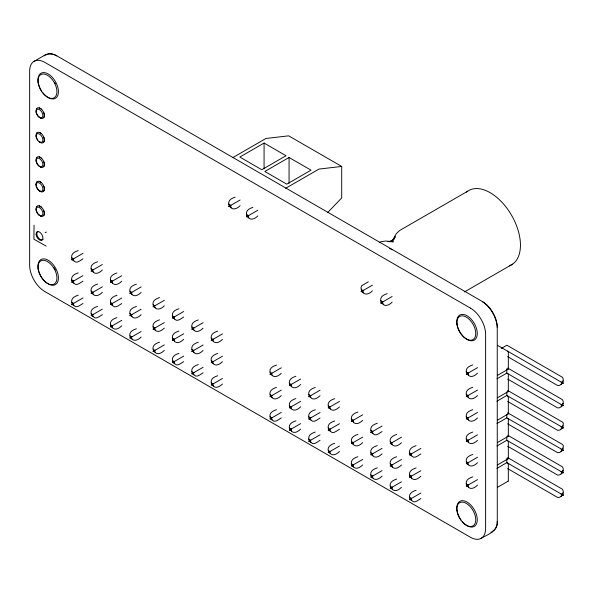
<?xml version="1.0" encoding="UTF-8"?>
<svg xmlns="http://www.w3.org/2000/svg" width="593" height="593" viewBox="0 0 593 593"><rect width="100%" height="100%" fill="white"/><g stroke="black" fill="none" stroke-linecap="round" stroke-linejoin="round"><path stroke-width="0.89" d="M497.282 327.373C496.712 317.559 490.255 306.692 482.48 301.629A20.888 12.06 60 0 1 497.245 327.21L497.282 521.529C498.216 531.239 487.794 534.404 481.168 538.333M507.682 356.689L557.635 385.532C561.401 386.332 564.981 380.128 562.409 377.267L506.889 345.215L501.337 348.417M507.682 379.083L557.635 407.917C561.401 408.718 564.981 402.514 562.409 399.652L507.682 368.06M563.291 428.064C561.156 427.271 565.07 423.528 562.409 422.046L507.682 390.446M563.291 450.45C561.156 449.664 565.07 445.921 562.409 444.431L507.682 412.839M507.682 446.247L557.635 475.089C561.401 475.882 564.981 469.686 562.409 466.824L507.682 435.225M507.682 468.633L557.635 497.475C561.401 498.276 564.981 492.071 562.409 489.21L507.682 457.618M393.048 239.631L396.228 233.738L399.593 230.529L467.766 191.176M36.647 108.615L36.232 112.025M36.647 133.106L36.232 136.516M43.86 117.592L44.416 115.509L43.86 112.781M36.647 157.59L36.232 160.999M43.86 142.075L44.416 139.992L43.86 137.272M36.647 182.081L36.091 184.164L36.647 186.891A5.893 3.402 60 0 0 37.174 188.033M43.86 166.566L44.416 164.483L43.86 161.756M36.647 206.564L36.232 209.974M43.86 191.057L44.416 188.974L43.86 186.246M34.06 225.162L33.905 239.209L46.15 246.102M43.86 215.541L44.416 213.458L43.86 210.73M507.682 401.468L557.635 430.31L559.911 430.081L562.409 427.553M507.682 423.862L557.635 452.696L559.911 452.474L562.409 449.946M393.47 239.135L395.309 236.77L392.447 240.343L394.545 238.542L391.454 240.869M327.818 212.368L341.701 197.936L341.701 166.448L288.68 135.841L265.96 138.465L232.671 157.686M561.697 382.366L563.105 380.906M561.697 404.752L563.105 403.299M561.697 427.145L563.105 425.685M561.697 449.531L563.105 448.078M561.697 471.917L563.105 470.464M561.697 494.31L563.105 492.857M44.245 55.875C47.581 52.384 52.97 53.741 56.698 55.764L482.354 301.518M164.32 300.303L153.565 306.514C151.534 301.541 154.743 299.094 159.547 297.553M141.141 331.531L130.386 337.736C128.362 332.762 131.564 330.316 136.368 328.774M153.98 350.878L153.009 351.441L164.32 344.911M561.141 384.316L562.809 383.004M561.141 406.702L562.809 405.397M561.141 429.095L562.809 427.783M561.141 451.481L562.809 450.176M561.141 473.866L562.809 472.562L563.35 472.873L506.815 440.28L496.971 445.966M561.141 496.259L562.809 494.955L563.35 495.266L506.889 462.666M362.679 437.13L351.931 443.342C349.9 438.368 353.109 435.922 357.913 434.38M382.07 448.323L371.322 454.535C369.291 449.561 372.5 447.115 377.296 445.573M382.07 470.627L371.322 476.839C369.291 471.865 372.5 469.411 377.296 467.87M401.461 481.82L390.705 488.032C388.682 483.058 391.891 480.612 396.687 479.07M34.09 61.316L45.446 54.756M45.142 232.723L46.313 232.048M264.07 143.054L239.831 157.049L261.795 169.731L286.034 155.737L264.07 143.054L264.07 168.835M78.202 250.587C73.399 252.129 70.189 254.575 72.22 259.549L73.213 258.978L73.784 260.809C76.512 264.315 80.374 260.268 82.968 258.852M71.657 259.875L82.968 253.344M78.202 272.891C73.399 274.433 70.189 276.879 72.22 281.853L73.213 281.275L73.784 283.106C76.512 286.619 80.374 282.572 82.968 281.156M97.586 261.78C92.79 263.322 89.58 265.775 91.611 270.742L102.359 264.537M71.657 282.172L82.968 275.641M91.048 271.068L92.019 270.504M289.058 157.486L264.826 171.481L286.79 184.164L311.029 170.169L289.058 157.486L289.058 183.267M102.359 270.045C97.86 274.426 93.36 274.885 91.3 268.755M235.184 197.165C230.128 198.685 227.341 201.257 229.246 206.275M228.705 206.594L240.106 200.004M78.202 295.188C73.399 296.73 70.189 299.183 72.22 304.15L73.213 303.579L73.784 305.41C76.512 308.916 80.374 304.869 82.968 303.453M97.586 284.084C92.79 285.626 89.58 288.072 91.611 293.046L102.359 286.834M116.977 272.973C112.181 274.515 108.971 276.968 111.002 281.934L121.75 275.73M240.106 205.689C237.415 208.625 232.085 210.96 230.025 206.268L228.95 204.007M71.657 304.476L82.968 297.945M91.048 293.365L92.019 292.809M110.439 282.261L111.41 281.697M102.359 292.349C97.86 296.73 93.36 297.189 91.3 291.059M121.75 281.238C117.244 285.618 112.744 286.078 110.691 279.955M285.685 188.292L318.982 169.072L341.701 166.448M252.907 207.394C247.852 208.914 245.065 211.486 246.97 216.512M246.429 216.823L257.829 210.233M97.586 306.381C92.79 307.923 89.58 310.376 91.611 315.35L92.604 314.772L93.175 316.603C95.903 320.116 99.765 316.069 102.359 314.646M116.977 295.277C112.181 296.819 108.971 299.265 111.002 304.239L111.988 303.668L112.566 305.499C115.294 309.005 119.149 304.958 121.75 303.542M136.368 284.173C131.564 285.715 128.362 288.161 130.386 293.135L141.141 286.923M257.829 215.919C255.138 218.854 249.809 221.189 247.748 216.497L246.673 214.236M91.048 315.669L102.359 309.138M110.439 304.565L121.75 298.034M129.83 293.453L130.801 292.89M141.141 292.438C136.635 296.819 132.135 297.278 130.082 291.148M116.977 317.581C112.181 319.123 108.971 321.569 111.002 326.543L121.75 320.331M136.368 306.47C131.564 308.012 128.362 310.465 130.386 315.432L141.141 309.227M110.439 326.862L111.41 326.306M129.889 315.721L130.801 315.194M153.009 306.833L153.98 306.277C156.122 311.006 161.511 308.975 164.32 305.818M121.75 325.846C117.244 330.227 112.744 330.686 110.691 324.556M141.141 314.735C136.635 319.116 132.135 319.575 130.082 313.445M159.547 319.849C154.743 321.391 151.534 323.845 153.565 328.811L164.32 322.607M178.938 308.745C174.134 310.287 170.925 312.733 172.956 317.707L173.949 317.136L174.52 318.967C177.248 322.473 181.11 318.426 183.704 317.01M129.83 338.062L130.801 337.499C132.951 342.228 138.332 340.197 141.141 337.039M153.009 329.137L153.98 328.574M172.393 318.033L183.704 311.503M164.32 328.114C159.813 332.495 155.314 332.962 153.261 326.832M159.547 342.154C154.743 343.695 151.534 346.149 153.565 351.115M178.938 331.05C174.134 332.591 170.925 335.038 172.956 340.011L183.704 333.8M198.321 319.938C193.526 321.48 190.316 323.934 192.347 328.9L203.095 322.696M172.393 340.33L173.371 339.774M191.784 329.226L192.755 328.663M164.32 350.419C159.813 354.799 155.314 355.259 153.261 349.129M183.704 339.315C179.205 343.695 174.705 344.155 172.645 338.025M203.095 328.203C198.588 332.584 194.089 333.044 192.036 326.913M178.938 353.346C174.134 354.888 170.925 357.342 172.956 362.308L173.949 361.737L174.52 363.568C177.248 367.074 181.11 363.035 183.704 361.611M198.321 342.243C193.526 343.784 190.316 346.23 192.347 351.204L203.095 344.993M217.713 331.131C212.917 332.673 209.707 335.127 211.731 340.093L222.486 333.889M183.704 356.104L172.459 362.597M191.784 351.523L192.755 350.967M211.175 340.419L212.146 339.856M203.095 350.507C198.588 354.888 194.089 355.348 192.036 349.218M222.486 339.396C217.979 343.777 213.48 344.236 211.427 338.114M198.321 364.539C193.526 366.081 190.316 368.535 192.347 373.508L193.333 372.93L193.911 374.761C196.639 378.275 200.493 374.227 203.095 372.804M217.713 353.435C212.917 354.977 209.707 357.423 211.731 362.397L222.486 356.193M191.784 373.827L203.095 367.297M211.175 362.723L212.146 362.16M222.486 361.7C217.979 366.081 213.48 366.541 211.427 360.411M368.305 281.845L361.567 285.841L361.026 287.583L361.567 291.422M361.026 291.734L372.434 285.151M217.713 375.74C212.917 377.281 209.707 379.728 211.731 384.701L222.486 378.49M372.434 290.829C369.743 293.765 364.413 296.1 362.345 291.408L361.27 289.147M211.175 385.02L212.146 384.464M222.486 384.005C217.979 388.385 213.48 388.845 211.427 382.715M387.192 293.668C382.137 295.188 379.342 297.76 381.247 302.778M380.706 303.097L382.025 302.771C384.086 307.463 389.423 305.128 392.114 302.193M380.951 300.51L382.025 302.334L392.114 296.507M276.486 365.066C271.69 366.607 268.481 369.061 270.512 374.027L281.26 367.823M269.948 374.353L270.919 373.79M281.26 373.331C276.753 377.711 272.254 378.171 270.2 372.041M276.486 387.37C271.69 388.912 268.481 391.358 270.512 396.332L281.26 390.127M295.877 376.259C291.074 377.8 287.872 380.254 289.895 385.22L300.651 379.016M269.948 396.658L270.919 396.094M289.34 385.546L290.311 384.983M281.26 395.635C276.753 400.016 272.254 400.475 270.2 394.345M300.651 384.523C296.144 388.904 291.645 389.371 289.592 383.241M464.423 291.949L512.545 264.167M276.486 409.674C271.69 411.216 268.481 413.662 270.512 418.636L271.498 418.058L272.076 419.888C274.804 423.402 278.658 419.355 281.26 417.939M295.877 398.563C291.074 400.105 287.872 402.558 289.895 407.524L300.651 401.32M315.268 387.459C310.465 389.001 307.256 391.447 309.287 396.42L320.042 390.209M269.948 418.954L281.26 412.424M289.34 407.851L290.311 407.287M308.731 396.739L309.702 396.183M300.651 406.828C296.144 411.208 291.645 411.668 289.592 405.538M320.042 395.724C315.535 400.105 311.036 400.564 308.983 394.434M295.877 420.867C291.074 422.409 287.872 424.855 289.895 429.829L300.651 423.617M315.268 409.756C310.465 411.297 307.256 413.751 309.287 418.717L310.28 418.147L310.851 419.977C313.586 423.484 317.44 419.444 320.042 418.021M334.697 398.674C329.893 400.216 326.684 402.662 328.715 407.636M289.34 430.147L290.311 429.591M308.731 419.043L320.042 412.513M328.159 407.954L339.47 401.424M300.651 429.132C296.144 433.513 291.645 433.972 289.592 427.842M339.47 406.939C334.919 411.334 330.501 411.772 328.411 405.649M315.268 432.06C310.465 433.602 307.256 436.048 309.287 441.022L310.28 440.451L310.851 442.282C313.586 445.788 317.44 441.741 320.042 440.325M334.697 420.971C329.893 422.512 326.684 424.966 328.715 429.94L329.708 429.362L330.279 431.193C333.007 434.706 336.868 430.659 339.47 429.236M357.913 412.076C353.109 413.618 349.9 416.064 351.931 421.037M308.731 441.348L320.042 434.817M328.159 430.259L339.47 423.728M351.367 421.364L362.679 414.833M362.679 420.341C358.135 424.736 353.717 425.174 351.619 419.051M334.697 443.275C329.893 444.817 326.684 447.27 328.715 452.237L339.47 446.032M472.762 364.917C467.959 366.459 464.764 368.913 466.787 373.872M377.296 423.269C372.5 424.81 369.291 427.264 371.322 432.23L372.308 431.66L372.886 433.49C375.614 436.997 379.476 432.949 382.07 431.534M328.159 452.563L329.13 451.999M466.231 374.198L477.528 367.675M351.367 443.66L352.346 443.104M370.758 432.556L382.07 426.026M339.47 451.54C334.963 455.921 330.464 456.38 328.411 450.25M477.528 373.182C473.073 377.571 468.485 378 466.483 371.893M362.679 442.645C358.179 447.033 353.673 447.47 351.619 441.355M472.762 387.311C467.959 388.845 464.764 391.298 466.787 396.265M497.505 375.354L508.105 369.231M357.913 456.677C353.109 458.219 349.9 460.672 351.931 465.638M396.687 434.461C391.891 436.003 388.682 438.457 390.705 443.423M496.971 378.794L506.815 373.108L563.35 405.708M466.231 396.584L477.528 390.061M351.367 465.965L362.679 459.434M370.758 454.853L371.729 454.297M390.15 443.749L401.461 437.219M477.528 395.575C473.073 399.956 468.485 400.394 466.483 394.278M362.679 464.942C358.224 469.33 353.628 469.775 351.619 463.659M382.07 453.838C377.571 458.226 373.064 458.663 371.01 452.548M401.461 442.726C396.91 447.122 392.499 447.559 390.402 441.444M472.762 409.696C467.959 411.238 464.764 413.692 466.787 418.651M497.505 397.74L508.105 391.617M396.687 456.766C391.891 458.307 388.682 460.754 390.705 465.727M416.078 445.662C411.275 447.204 408.066 449.65 410.097 454.623L411.09 454.045L411.661 455.876C414.396 459.39 418.25 455.342 420.852 453.927M496.971 401.187L506.815 395.501L562.409 427.294M466.231 418.977L477.528 412.454M370.758 477.157L371.729 476.594M390.15 466.054L401.461 459.523M409.541 454.942L420.852 448.412M477.528 417.961C473.073 422.349 468.485 422.779 466.483 416.671M382.07 476.135C377.571 480.53 373.064 480.967 371.01 474.852M401.461 465.031C396.999 469.411 392.41 469.864 390.402 463.741M472.762 432.089C467.959 433.624 464.764 436.077 466.787 441.044M562.409 382.515L562.179 382.908M497.505 420.133L508.105 414.01M416.078 467.959C411.275 469.5 408.066 471.954 410.097 476.92M496.971 423.572L506.815 417.887L562.409 449.679M466.231 441.362L477.528 434.839M390.15 488.35L391.121 487.794M409.541 477.246L420.852 470.716M477.528 440.354C473.073 444.735 468.485 445.165 466.483 439.057M401.461 487.335C396.962 491.723 392.447 492.16 390.402 486.045M420.852 476.223C416.39 480.612 411.801 481.056 409.793 474.934M472.762 454.475C467.959 456.01 464.764 458.471 466.787 463.43M562.409 404.9L562.179 405.293M497.505 442.519L508.105 436.396M416.078 490.263C411.275 491.805 408.066 494.251 410.097 499.224L411.09 498.654L411.661 500.485C414.396 503.991 418.25 499.943 420.852 498.528M466.291 463.719L477.528 457.233M409.541 499.551L420.852 493.02M477.528 462.74C473.073 467.128 468.485 467.558 466.483 461.443M472.762 476.868C467.959 478.403 464.764 480.856 466.787 485.823M497.505 464.905L508.105 458.789M477.528 479.618L466.291 486.104M496.971 468.351L506.815 462.666L507.571 463.103A1.075 0.615 60 0 1 508.327 464.415L508.327 480.686A1.075 0.615 60 0 1 507.949 481.227M477.528 485.133C473.073 489.514 468.485 489.944 466.483 483.836M497.505 487.298L508.105 481.175M562.409 472.072L562.179 472.465M562.409 494.458L562.179 494.851M391.632 240.906L393.203 240.054L389.801 241.499M379.357 242.47L381.002 241.685L385.761 241.032L393.359 241.774L388.63 241.625M490.967 532.255L492.531 531.773M389.616 241.662L391.617 241.069L388.022 241.625M71.916 257.562L72.22 258.4L73.784 258.644M91.611 269.6L93.175 269.837M111.002 280.793L112.566 281.03M71.916 279.866L72.22 280.704L73.784 280.949M130.386 291.986L131.957 292.23M91.611 291.897L93.175 292.141M153.261 304.528L153.565 305.365L155.129 305.61M110.691 302.252L111.002 303.097L112.566 303.334M172.645 315.721L172.956 316.558L174.52 316.803M71.916 302.163L72.22 303.008L73.784 303.245M130.386 314.29L131.957 314.527M192.347 327.759L193.911 327.996M91.3 313.363L91.611 314.201L93.175 314.446M466.787 372.73L468.359 372.967M153.565 327.67L155.129 327.907M211.731 338.951L213.302 339.189M111.002 325.394L112.566 325.639M172.956 338.862L174.52 339.107M130.082 335.749L130.386 336.587L131.957 336.831M192.347 350.055L193.911 350.3M466.787 395.116L468.359 395.361M153.565 349.974L155.129 350.211M211.731 361.256L213.302 361.493M270.512 372.886L272.076 373.123M172.645 360.329L172.956 361.167L174.52 361.404M289.895 384.079L291.467 384.323M192.036 371.522L192.347 372.36L193.911 372.604M466.787 417.509L468.359 417.746M309.287 395.272L310.851 395.516M211.731 383.552L213.302 383.797M270.512 395.183L272.076 395.427M328.715 406.487L330.279 406.731M289.895 406.383L291.467 406.62M351.931 419.888L353.495 420.133M466.787 439.895L468.359 440.139M308.983 416.738L309.287 417.576L310.851 417.813M371.01 430.244L371.322 431.089L372.886 431.326M270.2 416.649L270.512 417.487L272.076 417.731M328.411 427.953L328.715 428.791L330.279 429.035M390.705 442.282L392.277 442.519M289.895 428.68L291.467 428.924M351.931 442.193L353.495 442.437M409.793 452.637L410.097 453.475L411.661 453.719M466.787 462.288L468.359 462.525M308.983 439.035L309.287 439.88L310.851 440.117M371.322 453.386L372.886 453.63M328.715 451.095L330.279 451.332M390.705 464.586L392.277 464.823M351.931 464.497L353.495 464.734M410.097 475.779L411.661 476.016M466.787 484.674L468.359 484.918M371.322 475.69L372.886 475.934M390.705 486.883L392.277 487.127M409.793 497.238L410.097 498.076L411.661 498.32M229.246 204.815L231.062 205.23M246.97 215.051L248.786 215.459M361.567 289.962L363.39 290.37M381.247 301.318L383.071 301.733M466.483 374.05L467.781 374.45M71.916 259.727L73.784 260.809M91.3 270.919L92.604 271.312M110.691 282.112L111.988 282.513M130.082 293.313L131.379 293.705M466.483 396.443L467.781 396.836M153.261 306.692L154.558 307.085M71.916 282.031L73.784 283.106M172.645 317.885L174.52 318.967M91.3 293.224L92.604 293.617M192.036 329.078L193.333 329.471M110.691 304.417L112.566 305.499M211.427 340.271L212.724 340.671M130.082 315.609L131.379 316.01M466.483 418.828L467.781 419.229M153.261 328.989L154.558 329.389M71.916 304.328L73.784 305.41M172.645 340.189L173.949 340.582M91.3 315.52L93.175 316.603M270.2 374.205L271.498 374.606M192.036 351.382L193.333 351.775M110.691 326.721L111.988 327.114M289.592 385.398L290.889 385.798M211.427 362.575L212.724 362.968M130.082 337.914L131.379 338.306M466.483 441.222L467.781 441.615M308.983 396.598L310.28 396.991M153.261 351.293L154.558 351.686M328.411 407.814L329.708 408.206M172.645 362.486L174.52 363.568M351.619 421.215L352.924 421.608M270.2 396.509L271.498 396.902M192.036 373.679L193.911 374.761M371.01 432.408L372.886 433.49M289.592 407.702L290.889 408.095M211.427 384.879L212.724 385.272M466.483 463.607L467.781 464.008M308.983 418.895L310.851 419.977M390.402 443.601L391.699 444.001M409.793 454.801L411.661 455.876M328.411 430.11L330.279 431.193M270.2 418.814L272.076 419.888M351.619 443.52L352.924 443.912M289.592 430.007L290.889 430.399M371.01 454.712L372.308 455.105M466.483 486.001L467.781 486.393M390.402 465.905L391.699 466.298M308.983 441.199L310.851 442.282M409.793 477.098L411.09 477.498M328.411 452.415L329.708 452.807M351.619 465.816L352.924 466.217M371.01 477.009L372.308 477.409M390.402 488.209L391.699 488.602M409.793 499.402L411.661 500.485M228.95 206.446L230.507 207.009M246.673 216.682L248.23 217.238M361.27 291.593L362.834 292.149M380.951 302.956L382.515 303.512M39.175 107.837L41.332 109.082M41.332 118.37L39.175 117.125M39.175 132.321L41.332 133.566M41.332 142.861L39.175 141.616A5.893 3.402 60 0 0 44.416 140.237A5.893 3.402 60 0 0 39.59 132.461A5.893 3.402 60 0 0 36.366 137.087M39.175 156.811L41.332 158.057M40.257 166.892L41.332 167.345M39.175 181.295L41.332 182.54M41.332 191.835L39.175 190.59M39.175 205.786L41.332 207.031M41.332 216.326L39.175 215.081M497.505 345.348L563.35 383.323M229.639 205.608L230.025 206.268M247.363 215.845L247.748 216.497M361.967 290.755L362.345 291.408M56.698 55.764L56.817 55.875A20.888 12.06 60 0 0 46.373 54.845M411.09 455.194L410.097 453.475M411.09 499.795L410.097 498.076M372.308 432.801L371.322 431.089M329.708 430.511L328.715 428.791M310.28 419.295L309.287 417.576M310.28 441.592L309.287 439.88M271.498 419.207L270.512 417.487M173.949 318.278L172.956 316.558M193.333 374.079L192.347 372.36M173.949 362.886L172.956 361.167M111.988 304.809L111.002 303.097M73.213 260.119L72.22 258.4M73.213 282.424L72.22 280.704M92.604 315.921L91.611 314.201M73.213 304.728L72.22 303.008M153.565 305.365L153.98 306.188M130.386 336.587L130.801 337.41M561.141 382.04L561.697 383.649M561.141 404.433L561.697 406.042M561.141 426.819L561.697 428.428M561.141 449.212L561.697 450.813M561.141 471.598L561.697 473.207M561.141 493.991L561.697 495.592M467.781 373.301L468.359 375.132M467.781 395.694L468.359 397.525M467.781 418.08L468.359 419.911M467.781 440.473L468.359 442.304M467.781 462.859L468.359 464.69M467.781 485.252L468.359 487.083M411.09 476.349L411.661 478.18M391.699 442.852L392.277 444.683M391.699 465.157L392.277 466.987M391.699 487.461L392.277 489.292M372.308 453.964L372.886 455.795M372.308 476.261L372.886 478.091M352.924 420.467L353.495 422.298M352.924 442.763L353.495 444.594M352.924 465.068L353.495 466.899M329.708 407.065L330.279 408.896M329.708 451.666L330.279 453.497M310.28 395.842L310.851 397.673M290.889 384.649L291.467 386.48M290.889 406.954L291.467 408.785M290.889 429.258L291.467 431.089M271.498 373.457L272.076 375.287M271.498 395.761L272.076 397.592M212.724 339.522L213.302 341.353M212.724 361.826L213.302 363.657M212.724 384.131L213.302 385.961M193.333 328.329L193.911 330.16M193.333 350.633L193.911 352.464M173.949 339.433L174.52 341.264M154.558 305.944L155.129 307.774M154.558 328.24L155.129 330.071M154.558 350.545L155.129 352.375M131.379 292.557L131.957 294.387M131.379 314.861L131.957 316.692M131.379 337.165L131.957 338.996M111.988 281.364L112.566 283.195M111.988 325.965L112.566 327.803M92.604 270.171L93.175 272.002M92.604 292.475L93.175 294.306M382.515 302.052L383.071 304.179M362.834 290.689L363.39 292.816M248.23 215.778L248.786 217.905M230.507 205.549L231.062 207.669M497.282 521.529L497.245 521.366A20.888 12.06 60 0 1 492.924 530.928M562.809 381.722L563.105 383.174M562.809 404.107L563.105 405.568M562.809 426.5L563.105 427.953M562.809 448.886L563.105 450.346M562.809 471.279L563.105 472.732M562.809 493.665L563.105 495.125M506.815 368.742L506.815 373.108M506.815 392.003L506.815 395.501M506.815 414.388L506.815 417.887M506.815 436.782L506.815 440.28M506.815 458.293L506.815 462.666M382.025 302.334L382.025 302.771M381.647 302.111L381.647 302.549M36.366 161.57A5.893 3.402 60 0 1 40.68 157.538A5.893 3.402 60 0 1 43.749 166.715A5.893 3.402 60 0 1 36.647 162.4M43.207 239.216A4.818 2.78 60 0 1 38.182 237.467A4.818 2.78 60 0 1 37.841 231.366M37.744 139.978A5.893 3.402 60 0 1 36.647 137.91M36.366 186.061A5.893 3.402 60 0 1 40.317 181.792A5.893 3.402 60 0 1 44.09 190.657A5.893 3.402 60 0 1 37.307 188.27M36.366 210.552A5.893 3.402 60 0 1 40.68 206.52A5.893 3.402 60 0 1 43.749 215.689A5.893 3.402 60 0 1 36.647 211.375M36.366 112.596A5.893 3.402 60 0 1 40.68 108.563A5.893 3.402 60 0 1 43.749 117.74A5.893 3.402 60 0 1 36.647 113.426M40.613 275.575A14.462 8.346 60 0 1 45.906 259.223A14.462 8.346 60 0 1 58.032 280.986A14.462 8.346 60 0 1 40.976 276.234M459.82 518.052A14.462 8.346 60 0 1 463.385 500.737A14.462 8.346 60 0 1 477.261 520.387A14.462 8.346 60 0 1 462.407 521.714M461.043 519.957A14.462 8.346 60 0 1 460.205 518.697M41.769 91.233A14.462 8.346 60 0 1 44.208 72.598A14.462 8.346 60 0 1 58.396 92.678A14.462 8.346 60 0 1 42.637 92.456M55.297 83.65A13.387 7.731 60 0 1 54.526 82.434M55.297 269.934A13.387 7.731 60 0 1 53.83 267.465M466.55 192.11A42.844 24.736 60 0 1 511.514 215.192A42.844 24.736 60 0 1 509.291 265.842M389.69 248.452A42.844 24.736 60 0 1 392.092 249.772M507.571 351.16A1.075 0.615 60 0 1 508.327 352.472L508.327 368.742A1.075 0.615 60 0 1 507.571 369.18M507.571 373.546A1.075 0.615 60 0 1 508.327 374.858L508.327 391.128A1.075 0.615 60 0 1 507.949 391.669M507.571 395.939A1.075 0.615 60 0 1 508.327 397.251L508.327 413.514A1.075 0.615 60 0 1 507.571 413.951M507.571 418.324A1.075 0.615 60 0 1 508.327 419.636L508.327 435.907A1.075 0.615 60 0 1 507.571 436.344M507.571 440.718A1.075 0.615 60 0 1 508.327 442.03L508.327 458.293A1.075 0.615 60 0 1 507.571 458.73M470.457 308.13L44.801 62.376A21.422 12.371 60 0 0 29.65 71.123L29.65 265.279A21.422 12.371 60 0 0 44.801 291.519L470.457 537.273A21.422 12.371 60 0 0 485.608 528.526L485.608 334.37A21.422 12.371 60 0 0 470.457 308.13M456.884 322.955A14.462 8.346 60 0 0 473.058 340.612A14.462 8.346 60 0 0 471.213 319.204A14.462 8.346 60 0 0 456.884 322.955M456.951 324.386A13.387 7.731 60 0 0 472.28 339.952A13.387 7.731 60 0 0 469.649 319.746A13.387 7.731 60 0 0 456.951 324.386M456.951 510.669A13.387 7.731 60 0 0 472.28 526.236A13.387 7.731 60 0 0 469.649 506.029A13.387 7.731 60 0 0 456.951 510.669M38.108 82.568A13.387 7.731 60 0 0 53.437 98.134A13.387 7.731 60 0 0 50.805 77.928A13.387 7.731 60 0 0 38.108 82.568M38.108 268.851A13.387 7.731 60 0 0 53.437 284.418A13.387 7.731 60 0 0 50.805 264.211A13.387 7.731 60 0 0 38.108 268.851M36.18 161.526A4.818 2.78 60 0 0 41.844 166.722A4.818 2.78 60 0 0 40.465 159.302A4.818 2.78 60 0 0 36.18 161.526M36.18 137.035A4.818 2.78 60 0 0 41.844 142.238A4.818 2.78 60 0 0 40.465 134.811A4.818 2.78 60 0 0 36.18 137.035M36.18 186.017A4.818 2.78 60 0 0 41.844 191.213A4.818 2.78 60 0 0 40.465 183.786A4.818 2.78 60 0 0 36.18 186.017M36.18 112.551A4.818 2.78 60 0 0 41.844 117.748A4.818 2.78 60 0 0 40.465 110.32A4.818 2.78 60 0 0 36.18 112.551M36.18 210.5A4.818 2.78 60 0 0 41.844 215.704A4.818 2.78 60 0 0 40.465 208.276A4.818 2.78 60 0 0 36.18 210.5M36.129 234.62A4.818 2.78 60 0 0 41.621 240.284A4.818 2.78 60 0 0 40.739 233.034A4.818 2.78 60 0 0 36.129 234.62"/></g></svg>
